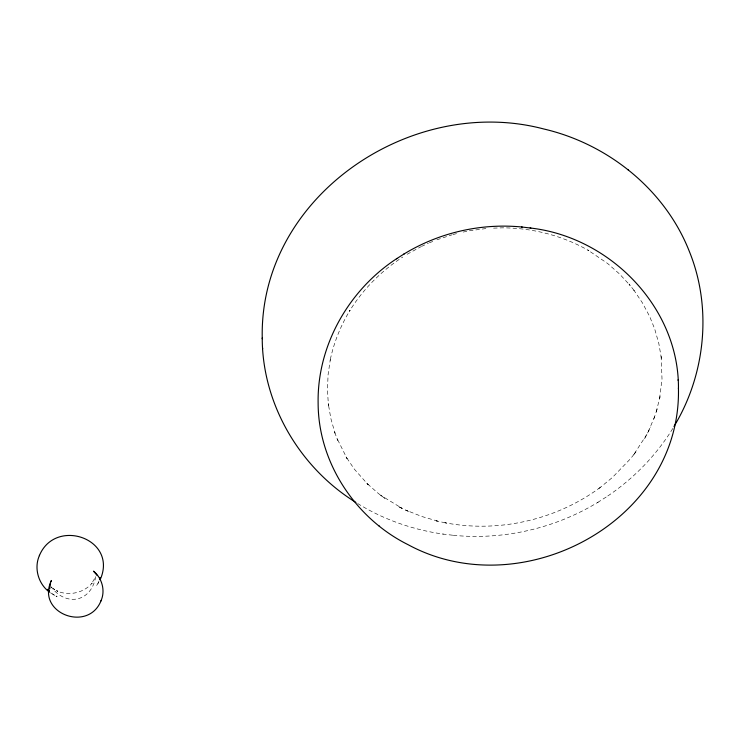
<?xml version="1.0" encoding="UTF-8"?>
<svg xmlns="http://www.w3.org/2000/svg" width="740" height="740" viewBox="0 0 740 740"><rect width="100%" height="100%" fill="white"/><g stroke="black" fill="none" stroke-linecap="round" stroke-linejoin="round"><path stroke-width="0.56" stroke-dasharray="3.7 2.78" d="M98.984 581.076L97.856 583.527M648.286 431.642L654.558 416.833L653.66 419.441L657.111 409.248L656.195 411.93L660.062 396.649L659.46 399.415L662.013 379.037L661.125 356.014L661.412 358.53L658.813 343.453L654.632 328.736L649.692 316.544L642.477 302.947L633.847 290.126L634.948 291.523L629.028 284.04L630.101 285.409L619.454 273.911L607.614 263.486L587.875 250.074L588.91 250.694C562.779 235.653 532.643 227.948 502.534 227.837L491.351 228.197M644.577 438.829L650.71 426.934M646.908 434.297L633.301 455.313L635.891 451.974L630.508 458.735L612.369 477.513L598.762 488.613L600.602 487.161C556.591 519.859 498.797 533.105 444.944 522.755L447.321 523.254L436.119 520.858L438.728 521.404L421.939 516.538L405.798 510.138L409.461 511.895L398.018 506.382L401.894 508.241L380.545 495.217L384.707 498.26L378.26 493.395L366.207 482.785L368.196 484.728L354.358 469.197L345.691 456.303L347.079 458.643L336.811 437.997L337.68 440.356L334.138 430.8L335.007 433.178L330.836 418.461L328.236 403.383L328.449 405.566L327.45 390.248L328.07 374.856L330.308 359.548L329.947 361.277C333.583 343.231 340.502 325.887 350.094 310.18L349.428 311.226C362.841 289.47 381.267 270.858 402.773 257.058M98.707 582.324L96.265 586.062L97.051 584.989M672.799 428.479C656.038 455.72 633.163 479.058 606.569 496.799M453.269 535.298C503.459 540.265 555.12 528.462 598.151 502.155M597.596 502.516L607.198 496.383M407.139 254.273L420.829 246.79M429.339 242.831L434.935 240.583M421.43 246.457L428.386 243.266M436.896 239.797L451.918 234.858M452.926 234.552L459.068 232.998M463.185 232.064L467.319 231.213M469.382 230.788L486.097 228.54M357.707 503.533C383.681 519.646 413.17 529.877 443.399 534.114M442.622 534.03L453.962 535.371M50.496 592.814L57.1 596.616L56.009 596.042M53.215 594.581L54.436 595.228L51.967 593.591M95.728 576.627C91.483 601.916 66.332 607.133 51.227 586.94L54.751 589.836L53.234 588.587L57.859 591.316L56.74 590.844C68.598 596.366 83.75 593.027 92.204 583.065L91.455 583.934L95.728 576.627"/><path stroke-width="1.11" d="M262.256 338.754C258.723 196.942 411.107 93.952 543.669 128.954C607.762 143.819 664.982 189.523 689.273 251.258C712.333 307.785 705.516 374.57 673.964 426.481M678.432 387.917C681.744 521.219 521.607 606.301 408.092 544.686C355.394 518.5 318.265 462.556 318.126 403.254C317.016 345.469 348.956 289.682 397.065 258.417M49.71 588.975L50.551 582.843M99.53 579.707L99.965 577.496L99.53 579.291M39.516 555.324C33.679 568.033 38.369 584.11 49.608 592.222M100.733 578.403C117.003 538.239 55.102 517.399 39.359 555.666M100.918 600.973C105.589 590.825 102.111 578.097 93.527 571.16L97.282 575.618M50.903 581.723L51.412 580.465C35.622 613.062 88.338 633.098 101.084 600.63M403.827 254.116C438.968 232.591 481.185 222.953 522.19 227.041M396.437 258.834L404.382 253.755M530.108 227.994C609.603 236.726 679.172 307.248 678.46 388.694M521.506 226.967L530.885 228.077M355.921 502.441C299.894 467.846 262.293 404.216 262.228 337.976M627.992 169.673L628.473 170.034M379.111 525.964L379.592 526.325M48.97 590.659L47.887 589.317L49.284 591.121M678.118 379.675L678.145 380.462M262.617 348.05L262.644 348.836"/></g></svg>
